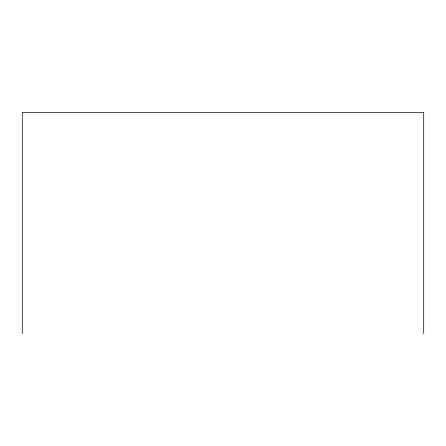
<?xml version="1.0" encoding="UTF-8"?>
<svg xmlns="http://www.w3.org/2000/svg" width="446" height="446" viewBox="0 0 446 446"><rect width="100%" height="100%" fill="white"/><g stroke="black" fill="none" stroke-linecap="round" stroke-linejoin="round"><path stroke-width="0.67" d="M423.7 333.547L423.7 112.453L22.3 112.453L22.3 333.547"/></g></svg>
